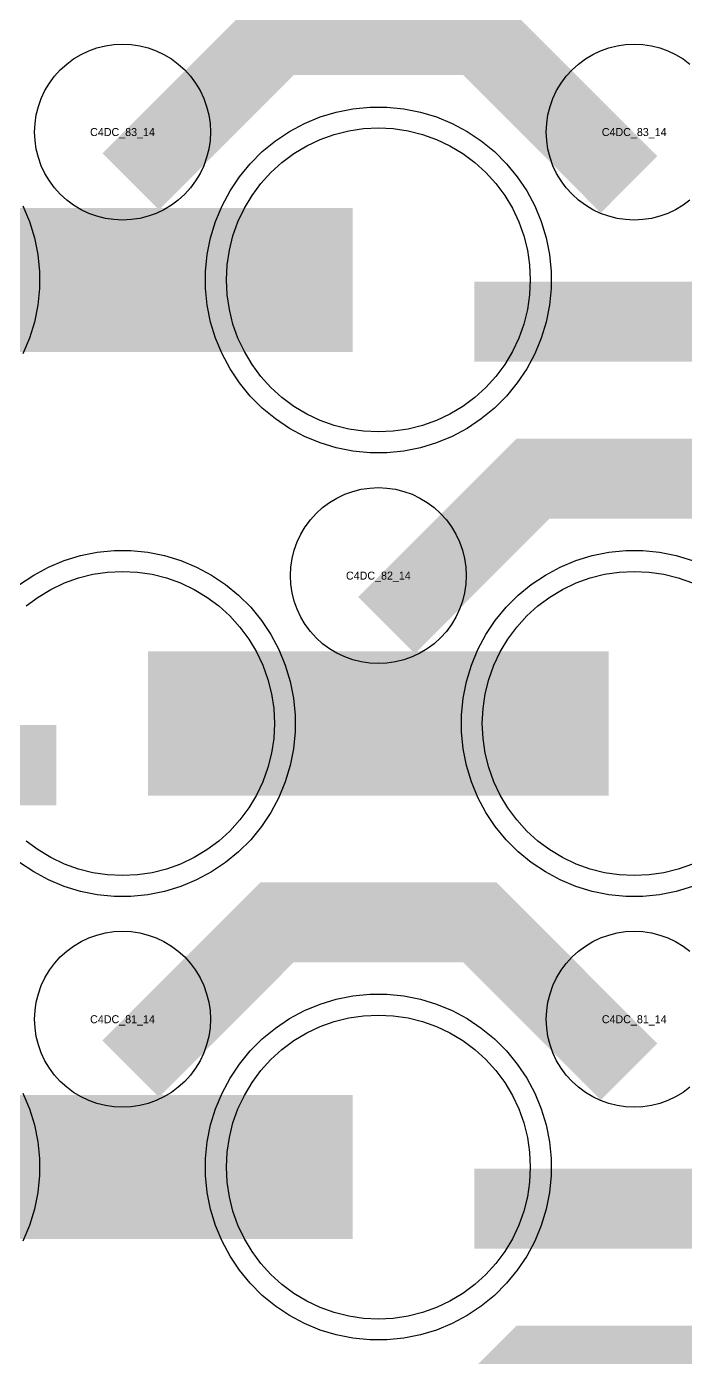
# Model space of a CAD drawing. Extents: x -11880 to 11880, y -14992 to 14992.
# Drawn here: x -7550 to -7344, y -3675.3 to -3259.6 of the extents above; entities that cross this region are included whole.
import ezdxf
from ezdxf.enums import TextEntityAlignment as Align

# ---------------------------------------------------------------- set-up
doc = ezdxf.new("R2010")
doc.units = 0
doc.header["$MEASUREMENT"] = 0
for name, color, linetype in [('GDS_775_DT_237', 138, 'CONTINUOUS'), ('RDL1_FS', 34, 'CONTINUOUS'), ('RDL_BS', 160, 'CONTINUOUS')]:
    doc.layers.add(name, color=color, linetype=linetype)

msp = doc.modelspace()

# ---------------------------------------------------------------- linework, layer by layer
at = {"layer": 'RDL1_FS'}
for points in [[(-7440, -3386.254), (-7444.657, -3386.025), (-7449.268, -3385.341), (-7453.791, -3384.209), (-7458.181, -3382.637), (-7462.395, -3380.645), (-7466.395, -3378.247), (-7470.14, -3375.469), (-7473.594, -3372.339), (-7476.724, -3368.885), (-7479.502, -3365.14), (-7481.9, -3361.14), (-7483.892, -3356.926), (-7485.464, -3352.536), (-7486.596, -3348.013), (-7487.28, -3343.402), (-7487.509, -3338.745), (-7487.28, -3334.088), (-7486.596, -3329.477), (-7485.464, -3324.954), (-7483.892, -3320.564), (-7481.9, -3316.35), (-7479.502, -3312.35), (-7476.724, -3308.605), (-7473.594, -3305.151), (-7470.14, -3302.021), (-7466.395, -3299.243), (-7462.395, -3296.845), (-7458.181, -3294.853), (-7453.791, -3293.281), (-7449.268, -3292.149), (-7444.657, -3291.465), (-7440, -3291.236), (-7435.343, -3291.465), (-7430.732, -3292.149), (-7426.209, -3293.281), (-7421.819, -3294.853), (-7417.605, -3296.845), (-7413.605, -3299.243), (-7409.86, -3302.021), (-7406.406, -3305.151), (-7403.276, -3308.605), (-7400.498, -3312.35), (-7398.1, -3316.35), (-7396.108, -3320.564), (-7394.536, -3324.954), (-7393.404, -3329.477), (-7392.72, -3334.088), (-7392.491, -3338.745), (-7392.72, -3343.402), (-7393.404, -3348.013), (-7394.536, -3352.536), (-7396.108, -3356.926), (-7398.1, -3361.14), (-7400.498, -3365.14), (-7403.276, -3368.885), (-7406.406, -3372.339), (-7409.86, -3375.469), (-7413.605, -3378.247), (-7417.605, -3380.645), (-7421.819, -3382.637), (-7426.209, -3384.209), (-7430.732, -3385.341), (-7435.343, -3386.025)], [(-7440, -3663.384), (-7444.657, -3663.155), (-7449.268, -3662.471), (-7453.791, -3661.339), (-7458.181, -3659.767), (-7462.395, -3657.775), (-7466.395, -3655.377), (-7470.14, -3652.599), (-7473.594, -3649.469), (-7476.724, -3646.015), (-7479.502, -3642.27), (-7481.9, -3638.27), (-7483.892, -3634.056), (-7485.464, -3629.666), (-7486.596, -3625.143), (-7487.28, -3620.532), (-7487.509, -3615.875), (-7487.28, -3611.218), (-7486.596, -3606.607), (-7485.464, -3602.084), (-7483.892, -3597.694), (-7481.9, -3593.48), (-7479.502, -3589.48), (-7476.724, -3585.735), (-7473.594, -3582.281), (-7470.14, -3579.151), (-7466.395, -3576.373), (-7462.395, -3573.975), (-7458.181, -3571.983), (-7453.791, -3570.411), (-7449.268, -3569.279), (-7444.657, -3568.595), (-7440, -3568.366), (-7435.343, -3568.595), (-7430.732, -3569.279), (-7426.209, -3570.411), (-7421.819, -3571.983), (-7417.605, -3573.975), (-7413.605, -3576.373), (-7409.86, -3579.151), (-7406.406, -3582.281), (-7403.276, -3585.735), (-7400.498, -3589.48), (-7398.1, -3593.48), (-7396.108, -3597.694), (-7394.536, -3602.084), (-7393.404, -3606.607), (-7392.72, -3611.218), (-7392.491, -3615.875), (-7392.72, -3620.532), (-7393.404, -3625.143), (-7394.536, -3629.666), (-7396.108, -3634.056), (-7398.1, -3638.27), (-7400.498, -3642.27), (-7403.276, -3646.015), (-7406.406, -3649.469), (-7409.86, -3652.599), (-7413.605, -3655.377), (-7417.605, -3657.775), (-7421.819, -3659.767), (-7426.209, -3661.339), (-7430.732, -3662.471), (-7435.343, -3663.155)]]:
    msp.add_lwpolyline(points, close=True, dxfattribs=at)
for points in [[(-7591.998, -3338.745, 45, 45, 0), (-7519.998, -3338.745, 45, 45, 0)], [(-7519.998, -3338.745, 45, 45, 0), (-7447.998, -3338.745, 45, 45, 0)], [(-7511.998, -3477.31, 45, 45, 0), (-7439.998, -3477.31, 45, 45, 0)], [(-7439.998, -3477.31, 45, 45, 0), (-7367.998, -3477.31, 45, 45, 0)], [(-7591.998, -3615.875, 45, 45, 0), (-7519.998, -3615.875, 45, 45, 0)], [(-7519.998, -3615.875, 45, 45, 0), (-7447.998, -3615.875, 45, 45, 0)]]:
    msp.add_lwpolyline(points, format="xyseb", dxfattribs=at)
for points in [[(-7550.14, -3440.586), (-7546.395, -3437.808), (-7542.395, -3435.41), (-7538.181, -3433.418), (-7533.791, -3431.846), (-7529.268, -3430.714), (-7524.657, -3430.03), (-7520, -3429.801), (-7515.343, -3430.03), (-7510.732, -3430.714), (-7506.209, -3431.846), (-7501.819, -3433.418), (-7497.605, -3435.41), (-7493.605, -3437.808), (-7489.86, -3440.586), (-7486.406, -3443.716), (-7483.276, -3447.17), (-7480.498, -3450.915), (-7478.1, -3454.915), (-7476.108, -3459.129), (-7474.536, -3463.519), (-7473.404, -3468.042), (-7472.72, -3472.653), (-7472.491, -3477.31), (-7472.72, -3481.967), (-7473.404, -3486.578), (-7474.536, -3491.101), (-7476.108, -3495.491), (-7478.1, -3499.705), (-7480.498, -3503.705), (-7483.276, -3507.45), (-7486.406, -3510.904), (-7489.86, -3514.034), (-7493.605, -3516.812), (-7497.605, -3519.21), (-7501.819, -3521.202), (-7506.209, -3522.774), (-7510.732, -3523.906), (-7515.343, -3524.59), (-7520, -3524.819), (-7524.657, -3524.59), (-7529.268, -3523.906), (-7533.791, -3522.774), (-7538.181, -3521.202), (-7542.395, -3519.21), (-7546.395, -3516.812), (-7550.14, -3514.034)], [(-7341.819, -3521.202), (-7346.209, -3522.774), (-7350.732, -3523.906), (-7355.343, -3524.59), (-7360, -3524.819), (-7364.657, -3524.59), (-7369.268, -3523.906), (-7373.791, -3522.774), (-7378.181, -3521.202), (-7382.395, -3519.21), (-7386.395, -3516.812), (-7390.14, -3514.034), (-7393.594, -3510.904), (-7396.724, -3507.45), (-7399.502, -3503.705), (-7401.9, -3499.705), (-7403.892, -3495.491), (-7405.464, -3491.101), (-7406.596, -3486.578), (-7407.28, -3481.967), (-7407.509, -3477.31), (-7407.28, -3472.653), (-7406.596, -3468.042), (-7405.464, -3463.519), (-7403.892, -3459.129), (-7401.9, -3454.915), (-7399.502, -3450.915), (-7396.724, -3447.17), (-7393.594, -3443.716), (-7390.14, -3440.586), (-7386.395, -3437.808), (-7382.395, -3435.41), (-7378.181, -3433.418), (-7373.791, -3431.846), (-7369.268, -3430.714), (-7364.657, -3430.03), (-7360, -3429.801), (-7355.343, -3430.03), (-7350.732, -3430.714), (-7346.209, -3431.846), (-7341.819, -3433.418)]]:
    msp.add_lwpolyline(points, dxfattribs=at)
at = {"layer": 'RDL_BS'}
for points in [[(-7517.438, -3308.059, 25, 25, 0), (-7471.623, -3262.244, 25, 25, 0), (-7438.07, -3262.244, 25, 25, 0)], [(-7361.599, -3308.958, 25, 25, 0), (-7408.313, -3262.244, 25, 25, 0), (-7438.071, -3262.244, 25, 25, 0)], [(-7409.984, -3351.758, 25, 25, 0), (-7300.719, -3351.758, 25, 25, 0)], [(-7437.438, -3446.624, 25, 25, 0), (-7391.623, -3400.809, 25, 25, 0), (-7358.07, -3400.809, 25, 25, 0)], [(-7281.599, -3447.523, 25, 25, 0), (-7328.313, -3400.809, 25, 25, 0), (-7358.071, -3400.809, 25, 25, 0)], [(-7649.984, -3490.323, 25, 25, 0), (-7540.719, -3490.323, 25, 25, 0)], [(-7517.438, -3585.189, 25, 25, 0), (-7471.623, -3539.374, 25, 25, 0), (-7438.07, -3539.374, 25, 25, 0)], [(-7361.599, -3586.088, 25, 25, 0), (-7408.313, -3539.374, 25, 25, 0), (-7438.071, -3539.374, 25, 25, 0)], [(-7409.984, -3628.888, 25, 25, 0), (-7300.719, -3628.888, 25, 25, 0)], [(-7437.438, -3723.754, 25, 25, 0), (-7391.623, -3677.939, 25, 25, 0), (-7358.07, -3677.939, 25, 25, 0)], [(-7281.599, -3724.653, 25, 25, 0), (-7328.313, -3677.939, 25, 25, 0), (-7358.071, -3677.939, 25, 25, 0)]]:
    msp.add_lwpolyline(points, format="xyseb", dxfattribs=at)
for points in [[(-7520, -3320.051), (-7522.693, -3319.919), (-7525.365, -3319.523), (-7527.984, -3318.866), (-7530.519, -3317.959), (-7532.956, -3316.807), (-7535.28, -3315.414), (-7537.443, -3313.811), (-7539.442, -3311.999), (-7541.254, -3310), (-7542.857, -3307.837), (-7544.25, -3305.513), (-7545.402, -3303.076), (-7546.309, -3300.541), (-7546.966, -3297.922), (-7547.362, -3295.25), (-7547.494, -3292.557), (-7547.362, -3289.864), (-7546.966, -3287.192), (-7546.309, -3284.573), (-7545.402, -3282.038), (-7544.25, -3279.601), (-7542.857, -3277.277), (-7541.254, -3275.114), (-7539.442, -3273.115), (-7537.443, -3271.303), (-7535.28, -3269.7), (-7532.956, -3268.307), (-7530.519, -3267.155), (-7527.984, -3266.248), (-7525.365, -3265.591), (-7522.693, -3265.195), (-7520, -3265.063), (-7517.307, -3265.195), (-7514.635, -3265.591), (-7512.016, -3266.248), (-7509.481, -3267.155), (-7507.044, -3268.307), (-7504.72, -3269.7), (-7502.557, -3271.303), (-7500.558, -3273.115), (-7498.746, -3275.114), (-7497.143, -3277.277), (-7495.75, -3279.601), (-7494.598, -3282.038), (-7493.691, -3284.573), (-7493.034, -3287.192), (-7492.638, -3289.864), (-7492.506, -3292.557), (-7492.638, -3295.25), (-7493.034, -3297.922), (-7493.691, -3300.541), (-7494.598, -3303.076), (-7495.75, -3305.513), (-7497.143, -3307.837), (-7498.746, -3310), (-7500.558, -3311.999), (-7502.557, -3313.811), (-7504.72, -3315.414), (-7507.044, -3316.807), (-7509.481, -3317.959), (-7512.016, -3318.866), (-7514.635, -3319.523), (-7517.307, -3319.919)], [(-7442.644, -3392.745), (-7447.938, -3392.228), (-7453.165, -3391.182), (-7458.205, -3389.651), (-7463.115, -3387.62), (-7467.777, -3385.128), (-7472.191, -3382.181), (-7476.292, -3378.819), (-7480.074, -3375.037), (-7483.436, -3370.936), (-7486.383, -3366.522), (-7488.875, -3361.86), (-7490.906, -3356.95), (-7492.437, -3351.91), (-7493.483, -3346.683), (-7494, -3341.389), (-7494, -3336.101), (-7493.483, -3330.807), (-7492.437, -3325.58), (-7490.906, -3320.54), (-7488.875, -3315.63), (-7486.383, -3310.968), (-7483.436, -3306.554), (-7480.074, -3302.453), (-7476.292, -3298.671), (-7472.191, -3295.309), (-7467.777, -3292.362), (-7463.115, -3289.87), (-7458.205, -3287.839), (-7453.165, -3286.308), (-7447.938, -3285.262), (-7442.644, -3284.745), (-7437.356, -3284.745), (-7432.062, -3285.262), (-7426.835, -3286.308), (-7421.795, -3287.839), (-7416.885, -3289.87), (-7412.223, -3292.362), (-7407.809, -3295.309), (-7403.708, -3298.671), (-7399.926, -3302.453), (-7396.564, -3306.554), (-7393.617, -3310.968), (-7391.125, -3315.63), (-7389.094, -3320.54), (-7387.563, -3325.58), (-7386.517, -3330.807), (-7386, -3336.101), (-7386, -3341.389), (-7386.517, -3346.683), (-7387.563, -3351.91), (-7389.094, -3356.95), (-7391.125, -3361.86), (-7393.617, -3366.522), (-7396.564, -3370.936), (-7399.926, -3375.037), (-7403.708, -3378.819), (-7407.809, -3382.181), (-7412.223, -3385.128), (-7416.885, -3387.62), (-7421.795, -3389.651), (-7426.835, -3391.182), (-7432.062, -3392.228), (-7437.356, -3392.745)], [(-7440, -3458.616), (-7442.693, -3458.484), (-7445.365, -3458.088), (-7447.984, -3457.431), (-7450.519, -3456.524), (-7452.956, -3455.372), (-7455.28, -3453.979), (-7457.443, -3452.376), (-7459.442, -3450.564), (-7461.254, -3448.565), (-7462.857, -3446.402), (-7464.25, -3444.078), (-7465.402, -3441.641), (-7466.309, -3439.106), (-7466.966, -3436.487), (-7467.362, -3433.815), (-7467.494, -3431.122), (-7467.362, -3428.429), (-7466.966, -3425.757), (-7466.309, -3423.138), (-7465.402, -3420.603), (-7464.25, -3418.166), (-7462.857, -3415.842), (-7461.254, -3413.679), (-7459.442, -3411.68), (-7457.443, -3409.868), (-7455.28, -3408.265), (-7452.956, -3406.872), (-7450.519, -3405.72), (-7447.984, -3404.813), (-7445.365, -3404.156), (-7442.693, -3403.76), (-7440, -3403.628), (-7437.307, -3403.76), (-7434.635, -3404.156), (-7432.016, -3404.813), (-7429.481, -3405.72), (-7427.044, -3406.872), (-7424.72, -3408.265), (-7422.557, -3409.868), (-7420.558, -3411.68), (-7418.746, -3413.679), (-7417.143, -3415.842), (-7415.75, -3418.166), (-7414.598, -3420.603), (-7413.691, -3423.138), (-7413.034, -3425.757), (-7412.638, -3428.429), (-7412.506, -3431.122), (-7412.638, -3433.815), (-7413.034, -3436.487), (-7413.691, -3439.106), (-7414.598, -3441.641), (-7415.75, -3444.078), (-7417.143, -3446.402), (-7418.746, -3448.565), (-7420.558, -3450.564), (-7422.557, -3452.376), (-7424.72, -3453.979), (-7427.044, -3455.372), (-7429.481, -3456.524), (-7432.016, -3457.431), (-7434.635, -3458.088), (-7437.307, -3458.484)], [(-7520, -3597.181), (-7522.693, -3597.049), (-7525.365, -3596.653), (-7527.984, -3595.996), (-7530.519, -3595.089), (-7532.956, -3593.937), (-7535.28, -3592.544), (-7537.443, -3590.941), (-7539.442, -3589.129), (-7541.254, -3587.13), (-7542.857, -3584.967), (-7544.25, -3582.643), (-7545.402, -3580.206), (-7546.309, -3577.671), (-7546.966, -3575.052), (-7547.362, -3572.38), (-7547.494, -3569.687), (-7547.362, -3566.994), (-7546.966, -3564.322), (-7546.309, -3561.703), (-7545.402, -3559.168), (-7544.25, -3556.731), (-7542.857, -3554.407), (-7541.254, -3552.244), (-7539.442, -3550.245), (-7537.443, -3548.433), (-7535.28, -3546.83), (-7532.956, -3545.437), (-7530.519, -3544.285), (-7527.984, -3543.378), (-7525.365, -3542.721), (-7522.693, -3542.325), (-7520, -3542.193), (-7517.307, -3542.325), (-7514.635, -3542.721), (-7512.016, -3543.378), (-7509.481, -3544.285), (-7507.044, -3545.437), (-7504.72, -3546.83), (-7502.557, -3548.433), (-7500.558, -3550.245), (-7498.746, -3552.244), (-7497.143, -3554.407), (-7495.75, -3556.731), (-7494.598, -3559.168), (-7493.691, -3561.703), (-7493.034, -3564.322), (-7492.638, -3566.994), (-7492.506, -3569.687), (-7492.638, -3572.38), (-7493.034, -3575.052), (-7493.691, -3577.671), (-7494.598, -3580.206), (-7495.75, -3582.643), (-7497.143, -3584.967), (-7498.746, -3587.13), (-7500.558, -3589.129), (-7502.557, -3590.941), (-7504.72, -3592.544), (-7507.044, -3593.937), (-7509.481, -3595.089), (-7512.016, -3595.996), (-7514.635, -3596.653), (-7517.307, -3597.049)], [(-7442.644, -3669.875), (-7447.938, -3669.358), (-7453.165, -3668.312), (-7458.205, -3666.781), (-7463.115, -3664.75), (-7467.777, -3662.258), (-7472.191, -3659.311), (-7476.292, -3655.949), (-7480.074, -3652.167), (-7483.436, -3648.066), (-7486.383, -3643.652), (-7488.875, -3638.99), (-7490.906, -3634.08), (-7492.437, -3629.04), (-7493.483, -3623.813), (-7494, -3618.519), (-7494, -3613.231), (-7493.483, -3607.937), (-7492.437, -3602.71), (-7490.906, -3597.67), (-7488.875, -3592.76), (-7486.383, -3588.098), (-7483.436, -3583.684), (-7480.074, -3579.583), (-7476.292, -3575.801), (-7472.191, -3572.439), (-7467.777, -3569.492), (-7463.115, -3567), (-7458.205, -3564.969), (-7453.165, -3563.438), (-7447.938, -3562.392), (-7442.644, -3561.875), (-7437.356, -3561.875), (-7432.062, -3562.392), (-7426.835, -3563.438), (-7421.795, -3564.969), (-7416.885, -3567), (-7412.223, -3569.492), (-7407.809, -3572.439), (-7403.708, -3575.801), (-7399.926, -3579.583), (-7396.564, -3583.684), (-7393.617, -3588.098), (-7391.125, -3592.76), (-7389.094, -3597.67), (-7387.563, -3602.71), (-7386.517, -3607.937), (-7386, -3613.231), (-7386, -3618.519), (-7386.517, -3623.813), (-7387.563, -3629.04), (-7389.094, -3634.08), (-7391.125, -3638.99), (-7393.617, -3643.652), (-7396.564, -3648.066), (-7399.926, -3652.167), (-7403.708, -3655.949), (-7407.809, -3659.311), (-7412.223, -3662.258), (-7416.885, -3664.75), (-7421.795, -3666.781), (-7426.835, -3668.312), (-7432.062, -3669.358), (-7437.356, -3669.875)]]:
    msp.add_lwpolyline(points, close=True, dxfattribs=at)
for points in [[(-7342.557, -3313.811), (-7344.72, -3315.414), (-7347.044, -3316.807), (-7349.481, -3317.959), (-7352.016, -3318.866), (-7354.635, -3319.523), (-7357.307, -3319.919), (-7360, -3320.051), (-7362.693, -3319.919), (-7365.365, -3319.523), (-7367.984, -3318.866), (-7370.519, -3317.959), (-7372.956, -3316.807), (-7375.28, -3315.414), (-7377.443, -3313.811), (-7379.442, -3311.999), (-7381.254, -3310), (-7382.857, -3307.837), (-7384.25, -3305.513), (-7385.402, -3303.076), (-7386.309, -3300.541), (-7386.966, -3297.922), (-7387.362, -3295.25), (-7387.494, -3292.557), (-7387.362, -3289.864), (-7386.966, -3287.192), (-7386.309, -3284.573), (-7385.402, -3282.038), (-7384.25, -3279.601), (-7382.857, -3277.277), (-7381.254, -3275.114), (-7379.442, -3273.115), (-7377.443, -3271.303), (-7375.28, -3269.7), (-7372.956, -3268.307), (-7370.519, -3267.155), (-7367.984, -3266.248), (-7365.365, -3265.591), (-7362.693, -3265.195), (-7360, -3265.063), (-7357.307, -3265.195), (-7354.635, -3265.591), (-7352.016, -3266.248), (-7349.481, -3267.155), (-7347.044, -3268.307), (-7344.72, -3269.7), (-7342.557, -3271.303)], [(-7551.125, -3315.63), (-7549.094, -3320.54), (-7547.563, -3325.58), (-7546.517, -3330.807), (-7546, -3336.101), (-7546, -3341.389), (-7546.517, -3346.683), (-7547.563, -3351.91), (-7549.094, -3356.95), (-7551.125, -3361.86)], [(-7552.191, -3433.874), (-7547.777, -3430.927), (-7543.115, -3428.435), (-7538.205, -3426.404), (-7533.165, -3424.873), (-7527.938, -3423.827), (-7522.644, -3423.31), (-7517.356, -3423.31), (-7512.062, -3423.827), (-7506.835, -3424.873), (-7501.795, -3426.404), (-7496.885, -3428.435), (-7492.223, -3430.927), (-7487.809, -3433.874), (-7483.708, -3437.236), (-7479.926, -3441.018), (-7476.564, -3445.119), (-7473.617, -3449.533), (-7471.125, -3454.195), (-7469.094, -3459.105), (-7467.563, -3464.145), (-7466.517, -3469.372), (-7466, -3474.666), (-7466, -3479.954), (-7466.517, -3485.248), (-7467.563, -3490.475), (-7469.094, -3495.515), (-7471.125, -3500.425), (-7473.617, -3505.087), (-7476.564, -3509.501), (-7479.926, -3513.602), (-7483.708, -3517.384), (-7487.809, -3520.746), (-7492.223, -3523.693), (-7496.885, -3526.185), (-7501.795, -3528.216), (-7506.835, -3529.747), (-7512.062, -3530.793), (-7517.356, -3531.31), (-7522.644, -3531.31), (-7527.938, -3530.793), (-7533.165, -3529.747), (-7538.205, -3528.216), (-7543.115, -3526.185), (-7547.777, -3523.693), (-7552.191, -3520.746)], [(-7341.795, -3528.216), (-7346.835, -3529.747), (-7352.062, -3530.793), (-7357.356, -3531.31), (-7362.644, -3531.31), (-7367.938, -3530.793), (-7373.165, -3529.747), (-7378.205, -3528.216), (-7383.115, -3526.185), (-7387.777, -3523.693), (-7392.191, -3520.746), (-7396.292, -3517.384), (-7400.074, -3513.602), (-7403.436, -3509.501), (-7406.383, -3505.087), (-7408.875, -3500.425), (-7410.906, -3495.515), (-7412.437, -3490.475), (-7413.483, -3485.248), (-7414, -3479.954), (-7414, -3474.666), (-7413.483, -3469.372), (-7412.437, -3464.145), (-7410.906, -3459.105), (-7408.875, -3454.195), (-7406.383, -3449.533), (-7403.436, -3445.119), (-7400.074, -3441.018), (-7396.292, -3437.236), (-7392.191, -3433.874), (-7387.777, -3430.927), (-7383.115, -3428.435), (-7378.205, -3426.404), (-7373.165, -3424.873), (-7367.938, -3423.827), (-7362.644, -3423.31), (-7357.356, -3423.31), (-7352.062, -3423.827), (-7346.835, -3424.873), (-7341.795, -3426.404)], [(-7342.557, -3590.941), (-7344.72, -3592.544), (-7347.044, -3593.937), (-7349.481, -3595.089), (-7352.016, -3595.996), (-7354.635, -3596.653), (-7357.307, -3597.049), (-7360, -3597.181), (-7362.693, -3597.049), (-7365.365, -3596.653), (-7367.984, -3595.996), (-7370.519, -3595.089), (-7372.956, -3593.937), (-7375.28, -3592.544), (-7377.443, -3590.941), (-7379.442, -3589.129), (-7381.254, -3587.13), (-7382.857, -3584.967), (-7384.25, -3582.643), (-7385.402, -3580.206), (-7386.309, -3577.671), (-7386.966, -3575.052), (-7387.362, -3572.38), (-7387.494, -3569.687), (-7387.362, -3566.994), (-7386.966, -3564.322), (-7386.309, -3561.703), (-7385.402, -3559.168), (-7384.25, -3556.731), (-7382.857, -3554.407), (-7381.254, -3552.244), (-7379.442, -3550.245), (-7377.443, -3548.433), (-7375.28, -3546.83), (-7372.956, -3545.437), (-7370.519, -3544.285), (-7367.984, -3543.378), (-7365.365, -3542.721), (-7362.693, -3542.325), (-7360, -3542.193), (-7357.307, -3542.325), (-7354.635, -3542.721), (-7352.016, -3543.378), (-7349.481, -3544.285), (-7347.044, -3545.437), (-7344.72, -3546.83), (-7342.557, -3548.433)], [(-7551.125, -3592.76), (-7549.094, -3597.67), (-7547.563, -3602.71), (-7546.517, -3607.937), (-7546, -3613.231), (-7546, -3618.519), (-7546.517, -3623.813), (-7547.563, -3629.04), (-7549.094, -3634.08), (-7551.125, -3638.99)]]:
    msp.add_lwpolyline(points, dxfattribs=at)

# ---------------------------------------------------------------- texts
at = {"layer": 'GDS_775_DT_237'}
for s, p in [('C4DC_83_14', (-7520, -3292.557)), ('C4DC_83_14', (-7520, -3292.557)), ('C4DC_83_14', (-7360, -3292.557)), ('C4DC_83_14', (-7360, -3292.557)), ('C4DC_82_14', (-7440, -3431.122)), ('C4DC_82_14', (-7440, -3431.122)), ('C4DC_81_14', (-7520, -3569.687)), ('C4DC_81_14', (-7520, -3569.687)), ('C4DC_81_14', (-7360, -3569.687)), ('C4DC_81_14', (-7360, -3569.687))]:
    msp.add_text(s, height=2.5, dxfattribs=at).set_placement(p, align=Align.MIDDLE_CENTER)

doc.saveas('drawing.dxf')
